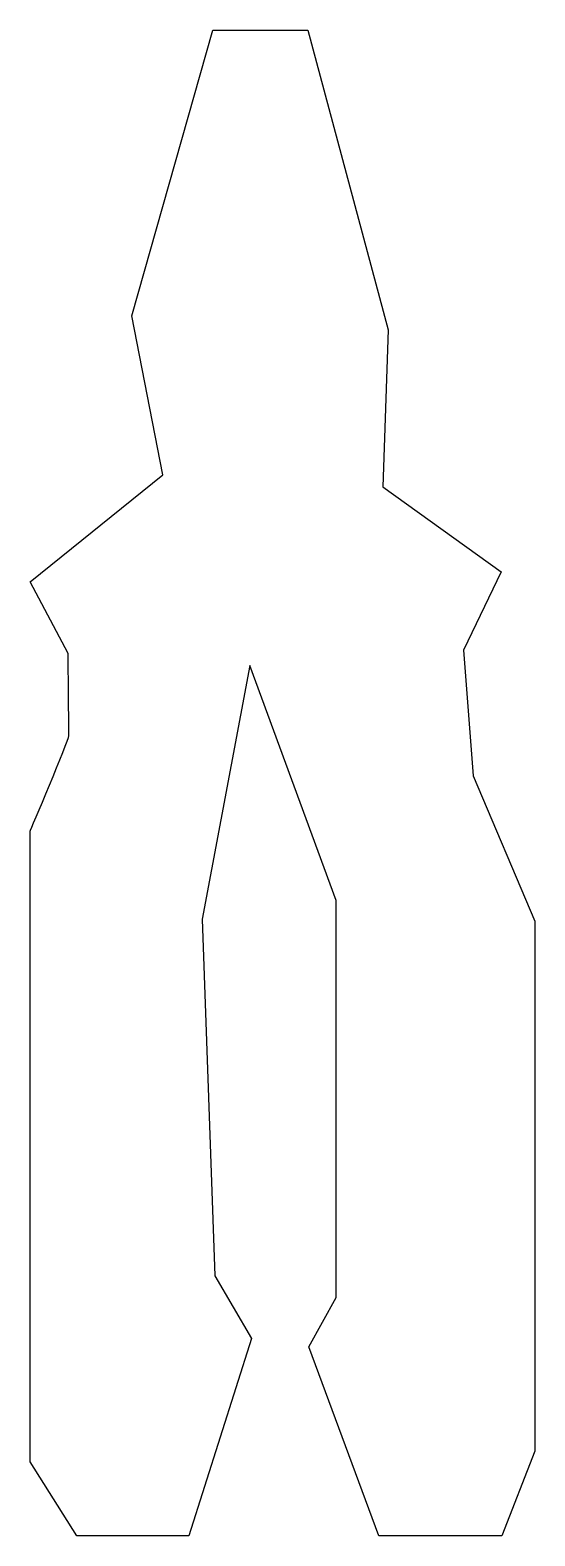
# Model space of a CAD drawing. Header units: millimetres. Extents: x 0 to 62, y 0 to 184.
import ezdxf

# ---------------------------------------------------------------- set-up
doc = ezdxf.new("R2010")
doc.units = ezdxf.units.MM
doc.layers.add('foo', color=7, linetype='CONTINUOUS')

msp = doc.modelspace()

# ---------------------------------------------------------------- linework, layer by layer
at = {"layer": 'foo', "color": 7}
for points in [[(4.664436, 107.946454), (0, 116.726972), (16.235906, 129.803175), (12.450422, 149.267208), (22.384452, 184.20282), (34.015336, 184.20282), (43.832843, 147.542318), (43.182024, 128.316706), (57.701412, 117.917682), (53.050265, 108.349809), (54.255817, 92.989953), (61.814363, 75.18925), (61.814363, 10.35537), (57.758213, 0), (42.714666, 0), (34.14655, 23.1094), (37.477371, 29.14843), (37.477371, 77.74606), (26.92486, 106.460464), (21.088705, 75.43407), (22.640617, 31.8002), (27.110452, 24.12854), (19.444523, 0), (5.710144, 0)], [(5.710144, 0), (0, 9.07344), (0, 86.205346)]]:
    msp.add_lwpolyline(points, dxfattribs=at)
for points in [[(4.743091, 97.879857), (4.743091, 98.399084), (4.664436, 107.946454), (4.664436, 107.946454)], [(0, 86.205346), (0, 86.205346), (4.743091, 97.360634), (4.743091, 97.879857)]]:
    msp.add_open_spline(points, degree=3, dxfattribs=at)

doc.saveas('drawing.dxf')
